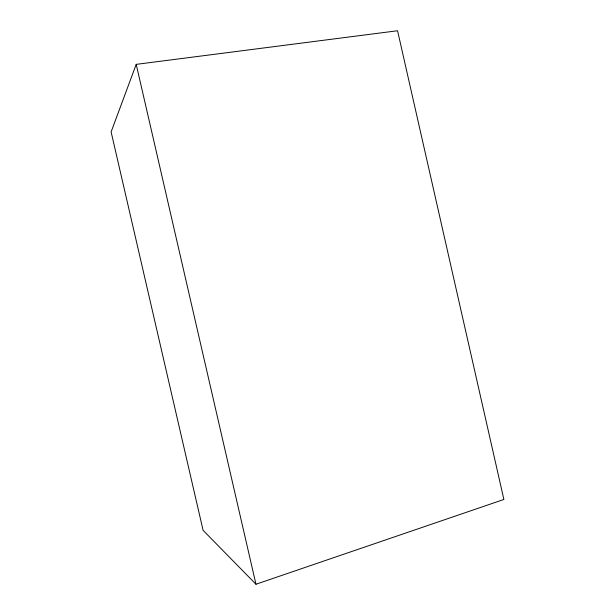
<?xml version="1.0" encoding="UTF-8"?>
<svg xmlns="http://www.w3.org/2000/svg" width="615" height="615" viewBox="0 0 615 615"><rect width="100%" height="100%" fill="white"/><g stroke="black" fill="none" stroke-linecap="round" stroke-linejoin="round"><path stroke-width="0.92" d="M136.207 64.367L111.115 131.917L203.096 530.33L255.963 584.25L503.885 499.465L397.559 30.75L136.207 64.367L255.963 584.25"/></g></svg>
